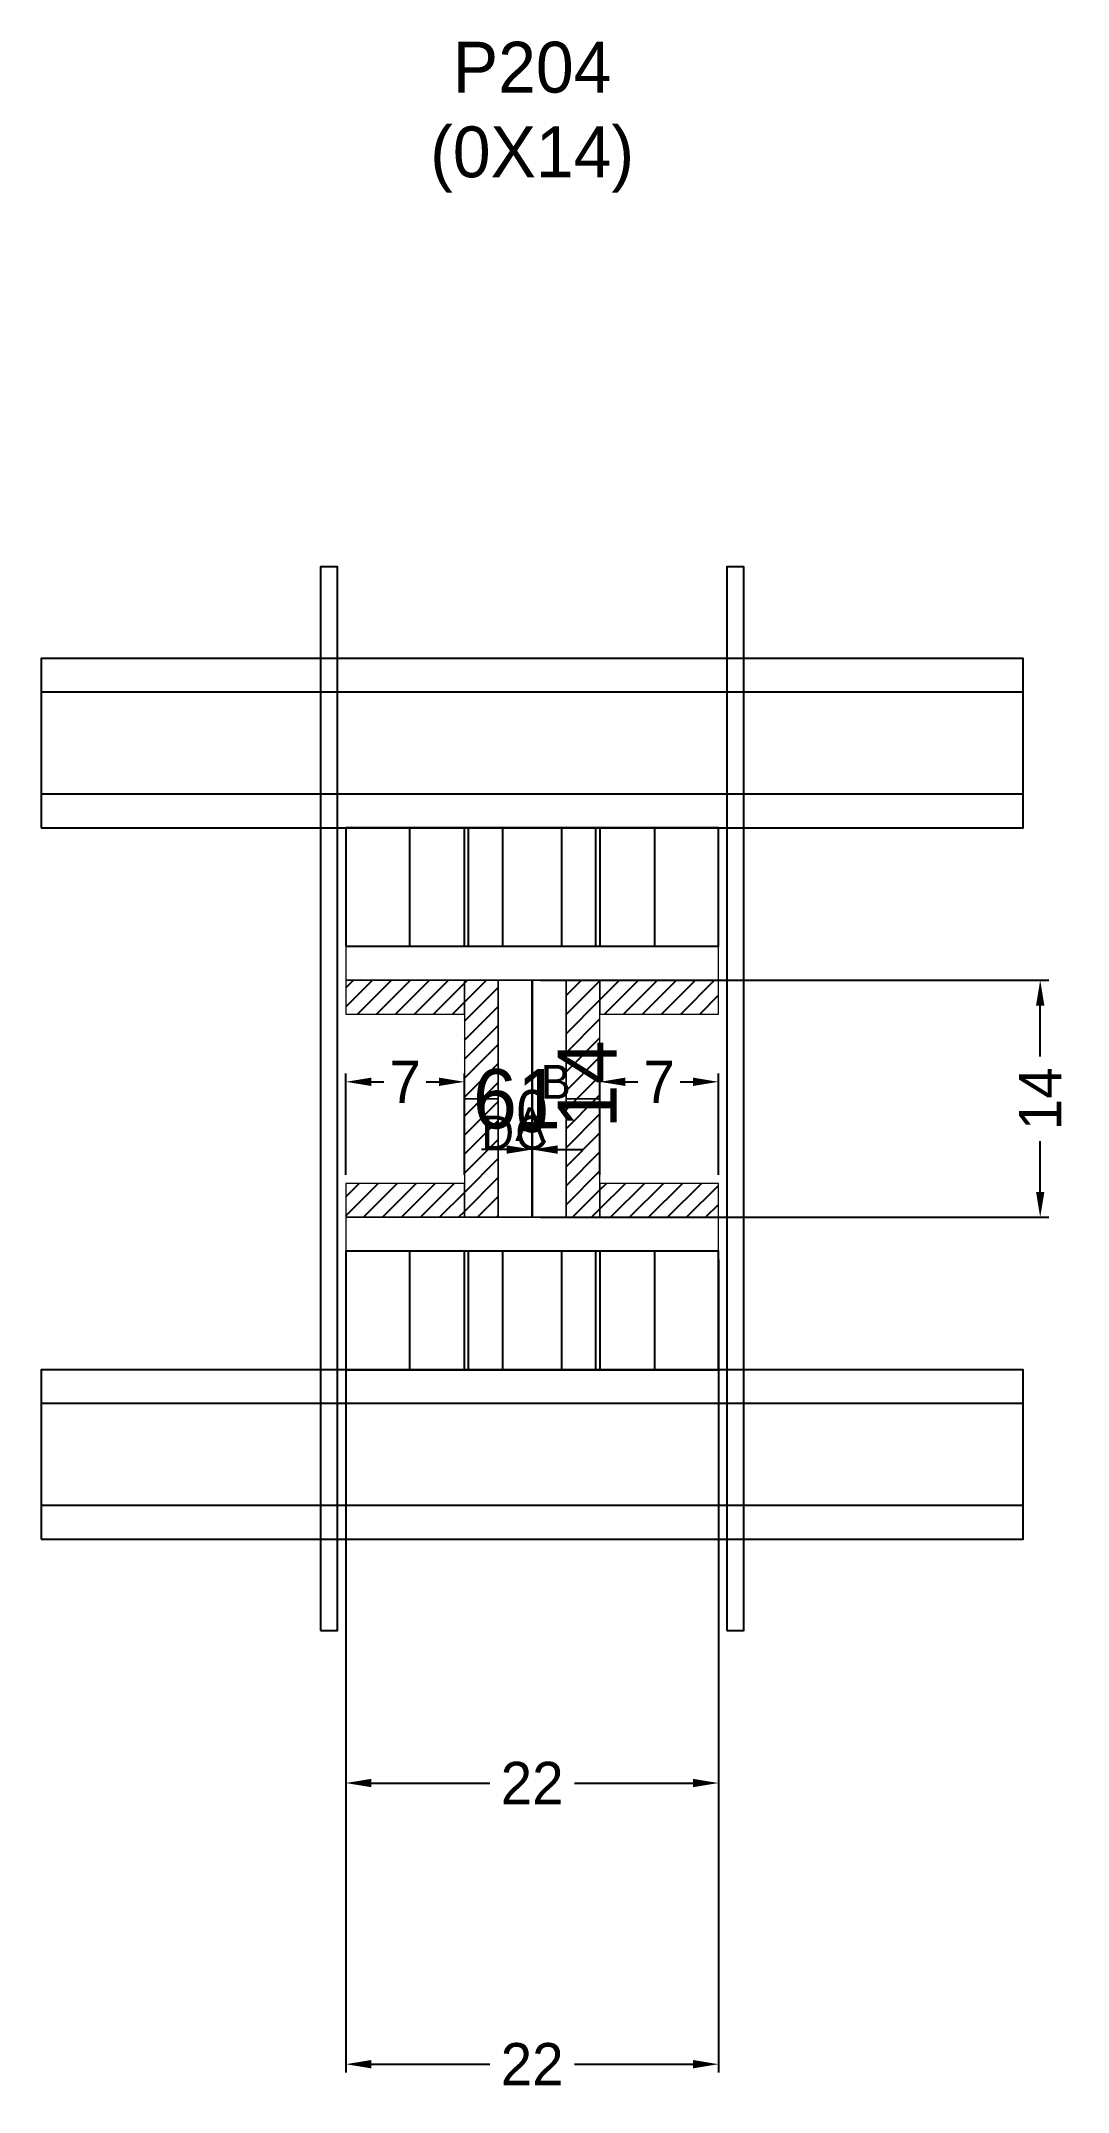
# Model space of a CAD drawing. Header units: centimetres. Extents: x -58 to 63, y 23 to 265.
import ezdxf

# ---------------------------------------------------------------- set-up
doc = ezdxf.new("R2010")
doc.units = ezdxf.units.CM
for name, color, linetype in [('CHAPA', 140, 'Continuous'), ('COTA', 241, 'Continuous'), ('Hachura', 251, 'Continuous'), ('Madeira', 30, 'Continuous'), ('NOMENCLATURA', 7, 'Continuous'), ('Painéis', 200, 'Continuous'), ('Perfil Metálico', 150, 'Continuous'), ('SARRAFO', 251, 'Continuous'), ('TEXTO_GERAL', 7, 'Continuous')]:
    doc.layers.add(name, color=color, linetype=linetype)
doc.dimstyles.new('cotax2', dxfattribs={"dimtxt": 2.5, "dimasz": 1.5, "dimexe": 0.5, "dimexo": 0.5, "dimgap": 0.5, "dimtad": 1, "dimcen": 2.5, "dimazin": 3, "dimtfac": 1, "dimtmove": 0, "dimatfit": 3})
pattern_1 = [(45, (0, 0), (-1.122532, 1.122532), [])]

# ---------------------------------------------------------------- blocks, each defined once
blk = doc.blocks.new('_CLOSEDFILLED')
at = {"color": 0, "linetype": 'BYBLOCK'}
blk.add_solid([(-1, 0.164), (0, 0), (-1, -0.164)], dxfattribs=at)
blk = doc.blocks.new('*D1')
for p, q in [((-22, 121), (-22, 25)), ((22, 121), (22, 25)), ((-19, 26), (-5, 26)), ((5, 26), (19, 26))]:
    blk.add_line(p, q)
at = {"layer": 'Defpoints'}
for p in [(-22, 122), (22, 122), (-22, 26)]:
    blk.add_point(p, dxfattribs=at)
at = {"layer": 'COTA', "xscale": 3, "yscale": 3, "rotation": 180}
blk.add_blockref('_CLOSEDFILLED', (-22, 26), dxfattribs=at)
at = {"layer": 'COTA', "xscale": 3, "yscale": 3}
blk.add_blockref('_CLOSEDFILLED', (22, 26), dxfattribs=at)
at = {"layer": 'COTA', "insert": (0, 26), "char_height": 5, "attachment_point": 5}
blk.add_mtext('22', dxfattribs=at)
blk = doc.blocks.new('*D2')
for p, q in [((-3, 134), (-6, 134)), ((0, 127), (0, 135)), ((0, 127), (0, 135)), ((0, 134), (0, 134)), ((3, 134), (6, 134))]:
    blk.add_line(p, q)
at = {"layer": 'Defpoints'}
for p in [(0, 134), (0, 126), (0, 126)]:
    blk.add_point(p, dxfattribs=at)
at = {"layer": 'COTA', "xscale": 3, "yscale": 3}
blk.add_blockref('_CLOSEDFILLED', (0, 134), dxfattribs=at)
at = {"layer": 'COTA', "xscale": 3, "yscale": 3, "rotation": 180}
blk.add_blockref('_CLOSEDFILLED', (0, 134), dxfattribs=at)
at = {"layer": 'COTA', "insert": (0, 138.5), "char_height": 5, "attachment_point": 5}
blk.add_mtext('0', dxfattribs=at)
blk = doc.blocks.new('*D3')
for p, q in [((1, 154), (61, 154)), ((60, 145), (60, 151)), ((60, 129), (60, 135)), ((1, 126), (61, 126))]:
    blk.add_line(p, q)
at = {"layer": 'Defpoints'}
for p in [(0, 154), (0, 126), (60, 126)]:
    blk.add_point(p, dxfattribs=at)
at = {"layer": 'COTA', "xscale": 3, "yscale": 3}
for p, rotation in [((60, 154), 90), ((60, 126), -90.00000000000001)]:
    blk.add_blockref('_CLOSEDFILLED', p, dxfattribs=dict(at, rotation=rotation))
at = {"layer": 'COTA', "insert": (60, 140), "char_height": 5, "attachment_point": 5, "rotation": 90}
blk.add_mtext('14', dxfattribs=at)
blk = doc.blocks.new('*D4')
for p, q in [((-22, 131), (-22, 143)), ((-8, 131), (-8, 143)), ((-19, 142), (-17.5, 142)), ((-12.5, 142), (-11, 142))]:
    blk.add_line(p, q)
at = {"layer": 'Defpoints'}
for p in [(-22, 142), (-22, 130), (-8, 130)]:
    blk.add_point(p, dxfattribs=at)
at = {"layer": 'COTA', "xscale": 3, "yscale": 3, "rotation": 180}
blk.add_blockref('_CLOSEDFILLED', (-22, 142), dxfattribs=at)
at = {"layer": 'COTA', "xscale": 3, "yscale": 3}
blk.add_blockref('_CLOSEDFILLED', (-8, 142), dxfattribs=at)
at = {"layer": 'COTA', "insert": (-15, 142), "char_height": 5, "attachment_point": 5}
blk.add_mtext('7', dxfattribs=at)
blk = doc.blocks.new('*D5')
for p, q in [((8, 131), (8, 143)), ((22, 131), (22, 143)), ((11, 142), (12.5, 142)), ((17.5, 142), (19, 142))]:
    blk.add_line(p, q)
at = {"layer": 'Defpoints'}
for p in [(8, 142), (8, 130), (22, 130)]:
    blk.add_point(p, dxfattribs=at)
at = {"layer": 'COTA', "xscale": 3, "yscale": 3, "rotation": 180}
blk.add_blockref('_CLOSEDFILLED', (8, 142), dxfattribs=at)
at = {"layer": 'COTA', "xscale": 3, "yscale": 3}
blk.add_blockref('_CLOSEDFILLED', (22, 142), dxfattribs=at)
at = {"layer": 'COTA', "insert": (15, 142), "char_height": 5, "attachment_point": 5}
blk.add_mtext('7', dxfattribs=at)
blk = doc.blocks.new('*D6')
for p, q in [((-22, 88.2), (-22, 58.2)), ((22, 88.2), (22, 58.2)), ((-19, 59.2), (-5, 59.2)), ((5, 59.2), (19, 59.2))]:
    blk.add_line(p, q)
at = {"layer": 'Defpoints'}
for p in [(-22, 89.2), (22, 89.2), (-22, 59.2)]:
    blk.add_point(p, dxfattribs=at)
at = {"layer": 'COTA', "xscale": 3, "yscale": 3, "rotation": 180}
blk.add_blockref('_CLOSEDFILLED', (-22, 59.2), dxfattribs=at)
at = {"layer": 'COTA', "xscale": 3, "yscale": 3}
blk.add_blockref('_CLOSEDFILLED', (22, 59.2), dxfattribs=at)
at = {"layer": 'COTA', "insert": (0, 59.2), "char_height": 5, "attachment_point": 5}
blk.add_mtext('22', dxfattribs=at)

msp = doc.modelspace()

# ---------------------------------------------------------------- hatches: boundary and pattern name
at = {"layer": 'Hachura'}
h = msp.add_hatch(dxfattribs=at)
h.set_pattern_fill('ANSI31')
h.set_pattern_definition(pattern_1)
h.paths.add_polyline_path([(-22, 150), (-8, 150), (-8, 154), (-22, 154)])
h = msp.add_hatch(dxfattribs=at)
h.set_pattern_fill('ANSI31')
h.set_pattern_definition(pattern_1)
h.paths.add_polyline_path([(-8, 140), (-4, 140), (-4, 154), (-8, 154)])
h = msp.add_hatch(dxfattribs=at)
h.set_pattern_fill('ANSI31')
h.set_pattern_definition(pattern_1)
h.paths.add_polyline_path([(4, 140), (8, 140), (8, 154), (4, 154)])
h = msp.add_hatch(dxfattribs=at)
h.set_pattern_fill('ANSI31')
h.set_pattern_definition(pattern_1)
h.paths.add_polyline_path([(8, 150), (22, 150), (22, 154), (8, 154)])
h = msp.add_hatch(dxfattribs=at)
h.set_pattern_fill('ANSI31')
h.set_pattern_definition(pattern_1)
h.paths.add_polyline_path([(-8, 126), (-4, 126), (-4, 140), (-8, 140)])
h = msp.add_hatch(dxfattribs=at)
h.set_pattern_fill('ANSI31')
h.set_pattern_definition(pattern_1)
h.paths.add_polyline_path([(4, 126), (8, 126), (8, 140), (4, 140)])
h = msp.add_hatch(dxfattribs=at)
h.set_pattern_fill('ANSI31')
h.set_pattern_definition(pattern_1)
h.paths.add_polyline_path([(-22, 126), (-8, 126), (-8, 130), (-22, 130)])
h = msp.add_hatch(dxfattribs=at)
h.set_pattern_fill('ANSI31')
h.set_pattern_definition(pattern_1)
h.paths.add_polyline_path([(8, 126), (22, 126), (22, 130), (8, 130)])

# ---------------------------------------------------------------- linework, layer by layer
at = {"layer": 'CHAPA', "lineweight": 18}
for points in [[(-22, 154), (22, 154), (22, 158), (-22, 158)], [(-22, 154), (22, 154), (22, 158), (-22, 158)], [(-4, 126), (0, 126), (0, 154), (-4, 154)], [(-4, 126), (0, 126), (0, 154), (-4, 154)], [(0, 126), (4, 126), (4, 154), (0, 154)], [(0, 126), (4, 126), (4, 154), (0, 154)], [(-22, 122), (22, 122), (22, 126), (-22, 126)], [(-22, 122), (22, 122), (22, 126), (-22, 126)]]:
    msp.add_lwpolyline(points, close=True, dxfattribs=at)
at = {"layer": 'Hachura'}
for points in [[(-25, 77.2), (-23, 77.2), (-23, 202.8), (-25, 202.8)], [(23, 77.2), (25, 77.2), (25, 202.8), (23, 202.8)]]:
    msp.add_lwpolyline(points, close=True, dxfattribs=at)
at = {"layer": 'Madeira', "color": 126}
for points in [[(-22, 158), (22, 158), (22, 172), (-22, 172)], [(-22, 158), (-8, 158), (-8, 172), (-22, 172)], [(-14.5, 158), (-7.5, 158), (-7.5, 172), (-14.5, 172)], [(-3.5, 158), (3.5, 158), (3.5, 172), (-3.5, 172)], [(7.5, 158), (14.5, 158), (14.5, 172), (7.5, 172)], [(8, 158), (22, 158), (22, 172), (8, 172)], [(-22, 108), (22, 108), (22, 122), (-22, 122)], [(-22, 108), (-8, 108), (-8, 122), (-22, 122)], [(-14.5, 108), (-7.5, 108), (-7.5, 122), (-14.5, 122)], [(-3.5, 108), (3.5, 108), (3.5, 122), (-3.5, 122)], [(7.5, 108), (14.5, 108), (14.5, 122), (7.5, 122)], [(8, 108), (22, 108), (22, 122), (8, 122)]]:
    msp.add_lwpolyline(points, close=True, dxfattribs=at)
at = {"layer": 'Painéis'}
msp.add_lwpolyline([(0, 126), (0, 126), (0, 154), (0, 154)], close=True, dxfattribs=at)
at = {"layer": 'Perfil Metálico', "color": 224}
for points in [[(-58, 172), (58, 172), (58, 192), (-58, 192)], [(-58, 176), (58, 176), (58, 188), (-58, 188)], [(-58, 88), (58, 88), (58, 108), (-58, 108)], [(-58, 92), (58, 92), (58, 104), (-58, 104)]]:
    msp.add_lwpolyline(points, close=True, dxfattribs=at)
at = {"layer": 'SARRAFO', "color": 251, "lineweight": 13}
for points in [[(-22, 150), (-8, 150), (-8, 154), (-22, 154)], [(-8, 140), (-4, 140), (-4, 154), (-8, 154)], [(4, 140), (8, 140), (8, 154), (4, 154)], [(8, 150), (22, 150), (22, 154), (8, 154)], [(-8, 126), (-4, 126), (-4, 140), (-8, 140)], [(4, 126), (8, 126), (8, 140), (4, 140)], [(-22, 126), (-8, 126), (-8, 130), (-22, 130)], [(8, 126), (22, 126), (22, 130), (8, 130)]]:
    msp.add_lwpolyline(points, close=True, dxfattribs=at)

# ---------------------------------------------------------------- texts
at = {"layer": 'COTA'}
msp.add_text('14', height=7, rotation=90, dxfattribs=at).set_placement((10, 136.5))
msp.add_text('61', height=7, dxfattribs=at).set_placement((-7, 136.5))
at = {"layer": 'NOMENCLATURA', "insert": (0, 247), "char_height": 6, "attachment_point": 8}
msp.add_mtext('P204\\P(0X14)', dxfattribs=at)
at = {"layer": 'TEXTO_GERAL'}
for s, p in [('B', (1, 140)), ('A', (-2, 135)), ('C', (-2, 134)), ('D', (-6, 134))]:
    msp.add_text(s, height=4, dxfattribs=at).set_placement(p)

# ---------------------------------------------------------------- dimensions: what is measured, and where the dimension line sits
at = {"layer": 'COTA'}
dim = msp.add_linear_dim(base=(60, 126), p1=(0, 126), p2=(0, 154), angle=90, dimstyle='cotax2', dxfattribs=at)
dim.commit()
dim.dimension.update_dxf_attribs({"geometry": '*D3', "text_midpoint": (60, 140)})
for base, p1, p2, picture, middle in [((-22, 142), (-22, 130), (-8, 130), '*D4', (-15, 142)), ((8, 142), (8, 130), (22, 130), '*D5', (15, 142)), ((0, 134), (0, 126), (0, 126), '*D2', (0, 138.5)), ((-22, 26), (-22, 122), (22, 122), '*D1', (0, 26)), ((-22, 59.2), (-22, 89.2), (22, 89.2), '*D6', (0, 59.2))]:
    dim = msp.add_linear_dim(base=base, p1=p1, p2=p2, dimstyle='cotax2', dxfattribs=at)
    dim.commit()
    dim.dimension.update_dxf_attribs({"geometry": picture, "text_midpoint": middle})

doc.saveas('drawing.dxf')
